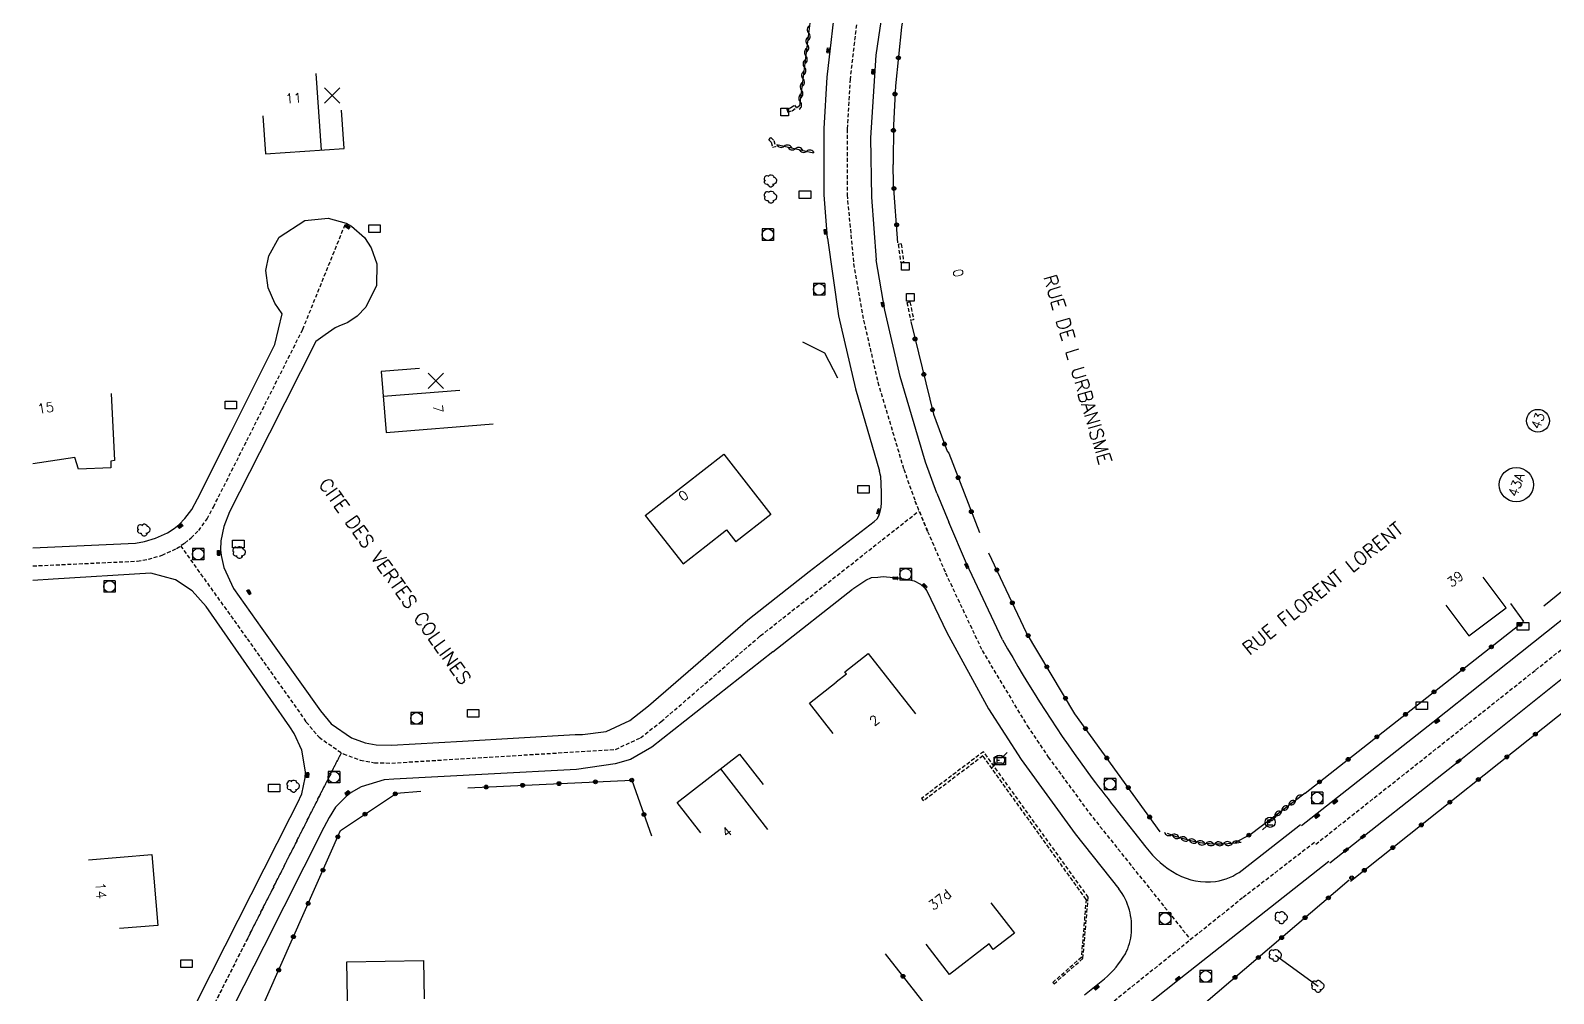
# Model space of a CAD drawing. Header units: millimetres. Extents: x 115000 to 116001, y 121000 to 122001.
# Drawn here: x 114999.7 to 115198.2, y 121251.6 to 121377.3 of the extents above; entities that cross this region are included whole.
import ezdxf
from ezdxf.enums import TextEntityAlignment as Align

# ---------------------------------------------------------------- set-up
doc = ezdxf.new("R2010")
doc.units = ezdxf.units.MM
doc.linetypes.add('DASHED', pattern=[0.75, 0.5, -0.25])
doc.layers.get('0').update_dxf_attribs({"linetype": 'CONTINUOUS'})
for name, color, linetype in [('W0001', 6, 'DASHED'), ('W0008', 7, 'CONTINUOUS'), ('W0100', 7, 'CONTINUOUS'), ('W0112', 1, 'DASHED'), ('W0300', 7, 'CONTINUOUS'), ('W0302', 3, 'CONTINUOUS'), ('W0310', 3, 'CONTINUOUS'), ('W0322', 7, 'CONTINUOUS'), ('W0400', 7, 'CONTINUOUS'), ('W0420', 7, 'CONTINUOUS'), ('W0471', 7, 'CONTINUOUS'), ('W0989', 7, 'CONTINUOUS'), ('W0991', 7, 'CONTINUOUS'), ('W1102', 7, 'CONTINUOUS'), ('W1471', 7, 'CONTINUOUS')]:
    doc.layers.add(name, color=color, linetype=linetype)
doc.styles.get("Standard").update_dxf_attribs({"font": 'romans.shx', "width": 0.85})

# ---------------------------------------------------------------- blocks, each defined once
blk = doc.blocks.new('t322o')
at = {"color": 0, "linetype": 'Continuous'}
for radius in [0.25, 0.15]:
    blk.add_circle((0, 0), radius, dxfattribs=at)
blk = doc.blocks.new('T400')
for p, q in [((-0.15, 0.3), (0.15, 0.3)), ((-0.15, -0.25), (-0.15, 0.3)), ((-0.15, 0.15), (0.15, 0.15)), ((-0.15, 0), (0.15, 0)), ((0.15, 0.3), (0.15, -0.25)), ((-0.15, -0.15), (0.15, -0.15)), ((-0.15, -0.25), (-0.15, -0.3)), ((-0.15, -0.3), (0.15, -0.3)), ((0.15, -0.3), (0.15, -0.25))]:
    blk.add_line(p, q)
blk = doc.blocks.new('T420')
for p, q in [((0.75, 0.75), (-0.75, 0.75)), ((-0.75, 0.75), (-0.75, -0.75)), ((0.75, 0.75), (0.75, -0.75)), ((0.75, -0.75), (-0.75, -0.75))]:
    blk.add_line(p, q)
blk.add_ellipse((0, 0), major_axis=(-0.53, 0.53), ratio=1, start_param=3.926991, end_param=10.210176)
blk = doc.blocks.new('T471')
for p, q in [((-0.333334, 0.333334), (-0.333334, -0.333334)), ((-0.333334, 0.333334), (0.333334, 0.333334)), ((-0.333334, 0), (0, 0)), ((0.500001, 0.500001), (1.000002, 1.000002)), ((-0.500001, -0.500001), (-1.000002, -1.000002)), ((-0.333334, -0.333334), (0.333334, -0.333334))]:
    blk.add_line(p, q)
blk.add_ellipse((0, 0), major_axis=(0.471405, 0.471405), ratio=1, start_param=5.4977871438, end_param=11.780972451)
blk = doc.blocks.new('T300')
for p, q in [((-0.8, 0.51), (-0.86, 0.34)), ((-0.86, 0.34), (-0.86, 0.17)), ((-0.86, 0.17), (-0.74, 0.06)), ((-0.69, 0.63), (-0.8, 0.51)), ((-0.8, -0.06), (-0.74, 0.06)), ((-0.74, 0.06), (-0.69, 0.11)), ((-0.57, 0.69), (-0.69, 0.63)), ((-0.46, 0.69), (-0.57, 0.69)), ((-0.29, 0.63), (-0.46, 0.69)), ((-0.29, 0.63), (-0.17, 0.74)), ((-0.23, 0.57), (-0.29, 0.63)), ((-0.17, 0.74), (-0.06, 0.8)), ((-0.06, 0.8), (0.06, 0.8)), ((0.06, 0.8), (0.23, 0.74)), ((0.23, 0.74), (0.34, 0.63)), ((0.34, 0.63), (0.4, 0.51)), ((0.46, 0.46), (0.34, 0.46)), ((0.4, 0.51), (0.4, 0.46)), ((0.57, 0.4), (0.46, 0.46)), ((0.57, 0.4), (0.69, 0.29)), ((0.69, 0.29), (0.74, 0.17)), ((0.74, 0.06), (0.69, -0.17)), ((0.74, 0.17), (0.74, 0.06)), ((-0.8, -0.17), (-0.8, -0.06)), ((-0.8, -0.23), (-0.8, -0.17)), ((-0.74, -0.34), (-0.8, -0.23)), ((-0.69, -0.4), (-0.74, -0.34)), ((-0.51, -0.46), (-0.69, -0.4)), ((-0.4, -0.46), (-0.51, -0.46)), ((-0.4, -0.46), (-0.34, -0.46)), ((-0.34, -0.46), (-0.34, -0.4)), ((-0.34, -0.51), (-0.34, -0.46)), ((-0.29, -0.63), (-0.34, -0.51)), ((-0.17, -0.74), (-0.29, -0.63)), ((-0.06, -0.8), (-0.17, -0.74)), ((0.06, -0.8), (-0.06, -0.8)), ((0.17, -0.74), (0.06, -0.8)), ((0.23, -0.69), (0.17, -0.74)), ((0.29, -0.46), (0.23, -0.46)), ((0.29, -0.63), (0.23, -0.69)), ((0.46, -0.4), (0.29, -0.46)), ((0.34, -0.51), (0.29, -0.63)), ((0.34, -0.51), (0.34, -0.46)), ((0.57, -0.34), (0.46, -0.4)), ((0.63, -0.29), (0.57, -0.34)), ((0.69, -0.17), (0.63, -0.29))]:
    blk.add_line(p, q)
blk = doc.blocks.new('t310o')
at = {"color": 0, "linetype": 'Continuous'}
for centre, start, end in [((-0.5, 0.38), 216.8699, 323.1304), ((0.5, -0.37), 36.8699, 143.1303)]:
    blk.add_arc(centre, 0.625, start, end, dxfattribs=at)
blk = doc.blocks.new('T1471')
at = {"color": 0, "linetype": 'Continuous', "flags": 128}
blk.add_lwpolyline([(-0.75, -0.5), (-0.75, 0.5), (0.75, 0.5), (0.75, -0.5), (-0.75, -0.5)], dxfattribs=at)
blk = doc.blocks.new('t112o')
at = {"color": 0, "linetype": 'Continuous'}
for p, q in [((-0.5, 0.5), (0.5, 0.5)), ((-0.5, -0.5), (-0.5, 0.5)), ((0.5, 0.5), (0.5, -0.5)), ((0.5, -0.5), (-0.5, -0.5))]:
    blk.add_line(p, q, dxfattribs=at)
blk = doc.blocks.new('t991o')
at = {"color": 0, "linetype": 'Continuous'}
for p, q in [((-1, 1), (1, -1)), ((-1, -1), (1, 1))]:
    blk.add_line(p, q, dxfattribs=at)

msp = doc.modelspace()

# ---------------------------------------------------------------- linework, layer by layer
at = {"layer": 'W0001'}
msp.add_line((115116.63, 121311.93), (115114.98, 121315.91), dxfattribs=at)
for points in [[(115119.4, 121437.46), (115113.68, 121410.76), (115109.2, 121389.48), (115107.78, 121381.72), (115106.51, 121370.93), (115106.14, 121364.38), (115106.13, 121355.81), (115106.98, 121346.83), (115108.12, 121340.19), (115110.14, 121331.37), (115113.52, 121320.03), (115114.98, 121315.91), (115116.63, 121311.93), (115118.96, 121306.51), (115123.73, 121296.38), (115129.62, 121286.55)], [(115167.21, 121271.12), (115195.87, 121293.84), (115217.83, 121311.39), (115241.12, 121330.67), (115279.89, 121363.66), (115297.07, 121378.52)], [(115000, 121307.42), (115013.61, 121308.05), (115015.05, 121308.29), (115016.83, 121308.81), (115018.72, 121309.69), (115019.8, 121310.41), (115020.61, 121311.07), (115021.61, 121312.04), (115022.71, 121313.55), (115023.53, 121315.1), (115027.89, 121323.77), (115035.18, 121338.28), (115040.77, 121352.13)], [(115046.77, 121281.71), (115075.96, 121283.49), (115079.21, 121285.01), (115081.91, 121287.12), (115094.82, 121298.29), (115115.49, 121314.59)], [(115019.25, 121310.04), (115027.93, 121297.91), (115035.63, 121287.06), (115037.3, 121285.07), (115040.46, 121282.89), (115042.68, 121282.07), (115044.52, 121281.75), (115046.77, 121281.71)], [(115129.62, 121286.55), (115132.36, 121282.49), (115137.69, 121275.2), (115150.9, 121258.67)], [(115040.17, 121282.99), (115028, 121258.86), (115018.97, 121241.03), (115009.5, 121228.43), (115009.12, 121196.91), (115014.92, 121194.18), (115026.64, 121180.29)], [(115009.5, 121228.43), (115018.97, 121241.03), (115028, 121258.86), (115040.17, 121282.99)], [(115167.04, 121271.34), (115157.69, 121264.12), (115138.38, 121248.61)]]:
    msp.add_lwpolyline(points, dxfattribs=at)
at = {"layer": 'W0008'}
for p, q in [((115103.58, 121350.15), (115103.13, 121355.81)), ((115109.32, 121355.5), (115109.94, 121347.34)), ((115117.81, 121316.92), (115119.39, 121313.11)), ((115093.18, 121300.37), (115101.2, 121306.7)), ((115116.22, 121304.58), (115116.52, 121304.16)), ((115096.47, 121296.2), (115106.84, 121304.4)), ((115075.9, 121281.6), (115070.85, 121280.87))]:
    msp.add_line(p, q, dxfattribs=at)
at = {"layer": 'W0008', "flags": 128}
for points in [[(115652.23, 121548.45, -0.000001), (115655.3, 121533.37, -0.000001), (115657, 121525, -0.000046)], [(115126.38, 121297.8, 0.031643), (115138.09, 121279.68, 0.0054), (115141.39, 121275.44), (115145.09, 121270.74, 0.1052), (115149.12, 121267.2, 0.1555), (115154.15, 121266.26, 0.1302), (115157.61, 121267.73), (115165.22, 121273.7)], [(115137.09, 121251.48), (115139.7, 121253.56, 0.0805), (115142.41, 121256.83, 0.0966), (115143.19, 121259.61, 0.0886), (115142.93, 121262.53, 0.11252), (115141.54, 121265.31)]]:
    msp.add_lwpolyline(points, format="xyb", dxfattribs=at)
at = {"layer": 'W0008'}
for points in [[(115122.41, 121436.81), (115118.4, 121418.16), (115114.96, 121402.14), (115111.72, 121386.39), (115109.88, 121374.03), (115109.17, 121363.26), (115109.32, 121355.5)], [(115103.13, 121355.81), (115103.14, 121364.46), (115103.52, 121371.19), (115104.81, 121382.16), (115106.25, 121390.05), (115110.74, 121411.38), (115113.79, 121425.61), (115113.7, 121427.56), (115112.73, 121429.57), (115110.23, 121431.34)], [(115165.36, 121273.55), (115182.46, 121287.06), (115208.71, 121307.91), (115224.49, 121320.66), (115235.4, 121329.77), (115257.36, 121348.46), (115278.18, 121366.18), (115281.18, 121369.47), (115281.72, 121372.4), (115280.39, 121374.88), (115278.59, 121376.16), (115273.81, 121378.76), (115273.74, 121378.62), (115262.14, 121383.55)], [(115169.07, 121268.68), (115186.12, 121282.18), (115204.4, 121296.76), (115213.26, 121303.82), (115227.96, 121315.67), (115239.15, 121325.04), (115261.44, 121343.98), (115276.38, 121356.7), (115305.73, 121381.7)], [(115000, 121309.77), (115013.37, 121310.4), (115014.53, 121310.59), (115016, 121311.02), (115017.56, 121311.75), (115018.41, 121312.31), (115019.05, 121312.82), (115019.82, 121313.59), (115020.71, 121314.8), (115021.45, 121316.18), (115025.79, 121324.83), (115031.55, 121336.29), (115032.48, 121340.32), (115031.53, 121341.69), (115030.65, 121343.71), (115030.38, 121345.97), (115030.74, 121347.88), (115032.08, 121350.28), (115035.43, 121352.49), (115038.51, 121352.79), (115040.82, 121352.12), (115041.51, 121351.72), (115043.23, 121350.24), (115044.1, 121348.91), (115044.82, 121346.82), (115044.77, 121343.99), (115043.39, 121341.18), (115042.28, 121340.01), (115041.06, 121339.19), (115039.87, 121338.7), (115039.38, 121338.46), (115038.08, 121337.57), (115036.86, 121336.69), (115030.83, 121324.74), (115025.63, 121314.48), (115024.88, 121312.55), (115024.51, 121310.7), (115024.47, 121309.52), (115024.54, 121308.76), (115024.87, 121307.22), (115026.13, 121304.46), (115029.85, 121299.27), (115037.49, 121288.5), (115038.9, 121286.82), (115041.55, 121284.99), (115043.29, 121284.35), (115044.74, 121284.1), (115046.73, 121284.06), (115056.02, 121284.58), (115070.67, 121285.42)], [(115103.58, 121350.15), (115105.01, 121340.05), (115107.21, 121330.51), (115110.35, 121319.78)], [(115117.81, 121316.92), (115116.37, 121320.96), (115113.05, 121332.13), (115111.06, 121340.78), (115109.94, 121347.34)], [(115101.2, 121306.7), (115109.67, 121313.21), (115110.04, 121313.58), (115110.26, 121313.96), (115110.45, 121314.52), (115110.55, 121315.05), (115110.62, 121315.69), (115110.61, 121316.92), (115110.59, 121318.15), (115110.52, 121319.08), (115110.45, 121319.4), (115110.35, 121319.78)], [(115126.38, 121297.8), (115121.7, 121307.74), (115119.39, 121313.11)], [(115017.67, 121243.26), (115025.05, 121257.85), (115033.52, 121274.6), (115034.5, 121276.49), (115035.04, 121277.68), (115035.48, 121279.76), (115035.53, 121280.55), (115035.05, 121283.41), (115034.06, 121285.55), (115033.5, 121286.45), (115028.53, 121293.56), (115022.59, 121302.13), (115020.78, 121304.18), (115018.59, 121305.6), (115015.36, 121306.46), (115002.66, 121305.68), (115000, 121305.5)], [(115106.89, 121304.43), (115108.56, 121305.57), (115109.3, 121305.9), (115110.13, 121305.96), (115110.85, 121306.03), (115113.07, 121305.84), (115114.87, 121305.49), (115115.7, 121305.05), (115116.22, 121304.58)], [(115116.52, 121304.16), (115119.15, 121298.72), (115124.58, 121288.78), (115128.8, 121282.19), (115135.88, 121272.48), (115141.54, 121265.31)], [(115070.67, 121285.42), (115071.65, 121285.45), (115074.74, 121285.84), (115077.82, 121287.28), (115080.23, 121289.17), (115093.18, 121300.37)], [(115096.47, 121296.2), (115080.66, 121283.8), (115077.88, 121282.18), (115075.9, 121281.6)], [(115070.85, 121280.87), (115059.35, 121280.26), (115047.04, 121279.62), (115045.8, 121279.52), (115042.78, 121278.62), (115041.47, 121277.85), (115040.85, 121277.36), (115039.46, 121275.94), (115038.61, 121274.62), (115037.91, 121273.29), (115030.1, 121257.8), (115021.02, 121239.89)]]:
    msp.add_lwpolyline(points, dxfattribs=at)
at = {"layer": 'W0008', "flags": 128}
msp.add_lwpolyline([(115168.91, 121268.88), (115149.41, 121253.46), (115139.67, 121245.74)], dxfattribs=at)
at = {"layer": 'W0100'}
for p, q in [((115079.81, 121314.01), (115090.05, 121322.01)), ((115079.81, 121314.01), (115084.76, 121307.69)), ((115087.75, 121310.03), (115090.43, 121312.11)), ((115090.43, 121312.11), (115091.64, 121310.55)), ((115106.06, 121293.32), (115104.7, 121292.25)), ((115106.06, 121293.32), (115105.82, 121293.62)), ((115104.32, 121285.58), (115101.22, 121289.51))]:
    msp.add_line(p, q, dxfattribs=at)
for points in [[(115029.98, 121366.14), (115030.33, 121361.15), (115040.59, 121361.88), (115040.24, 121366.87)], [(115050.38, 121333.16), (115045.4, 121332.76), (115046.04, 121324.82), (115060.01, 121325.96)], [(115010.2, 121329.91), (115010.62, 121321.15), (115010.14, 121321.1), (115010.17, 121320.23), (115005.94, 121320.05), (115005.46, 121321.55), (115000, 121320.72)], [(115090.05, 121322.01), (115096.21, 121314.11), (115091.64, 121310.55)], [(115084.76, 121307.69), (115087.75, 121310.03)], [(115184.16, 121302.29), (115187.16, 121298.29), (115192.05, 121301.96), (115189.04, 121305.96)], [(115105.82, 121293.62), (115108.88, 121296.01), (115115.03, 121288.12)], [(115101.22, 121289.51), (115104.7, 121292.25)], [(115087.05, 121272.6), (115083.99, 121276.55), (115092.1, 121282.85), (115095.17, 121278.9)], [(115007.25, 121269.09), (115015.5, 121269.78), (115016.28, 121260.54), (115011.29, 121260.12)], [(115036.62, 121219.68), (115031.62, 121219.58), (115031.4, 121231.62), (115034.38, 121231.67), (115034.18, 121243.66), (115041.13, 121243.78), (115040.91, 121255.78), (115050.91, 121255.97), (115051, 121250.97)]]:
    msp.add_lwpolyline(points, dxfattribs=at)
at = {"layer": 'W0100', "flags": 128}
msp.add_lwpolyline([(115124.87, 121263.49), (115127.94, 121259.54), (115125.17, 121257.39), (115124.63, 121258.11), (115119.49, 121254.12), (115116.42, 121258.07), (115116.42, 121258.07)], dxfattribs=at)
at = {"layer": 'W0112'}
for p, q in [((115098.26, 121366.99), (115098.39, 121366.61)), ((115099.26, 121367.52), (115099.5, 121367.2)), ((115095.91, 121362.99), (115096.18, 121363.28)), ((115096.42, 121362.03), (115096.8, 121362.14)), ((115113.18, 121349.41), (115112.79, 121349.36)), ((115113.1, 121347.05), (115113.49, 121347.1)), ((115113.93, 121341.77), (115114.32, 121341.85)), ((115114.8, 121339.53), (115114.41, 121339.45)), ((115115.84, 121277.1), (115116.08, 121276.78)), ((115132.94, 121253.08), (115136.72, 121256.43)), ((115133.1, 121252.9), (115136.88, 121256.24)), ((115136.88, 121256.24), (115136.72, 121256.43)), ((115133.1, 121252.9), (115132.94, 121253.08))]:
    msp.add_line(p, q, dxfattribs=at)
for points in [[(115098.26, 121366.99), (115098.77, 121367.16), (115099.26, 121367.52)], [(115098.39, 121366.61), (115098.96, 121366.8), (115099.5, 121367.2)], [(115095.91, 121362.99), (115096.22, 121362.69), (115096.42, 121362.03)], [(115096.18, 121363.28), (115096.57, 121362.9), (115096.8, 121362.14)], [(115112.79, 121349.36), (115113.1, 121347.05)], [(115113.18, 121349.41), (115113.49, 121347.1)], [(115113.93, 121341.77), (115114.41, 121339.45)], [(115114.32, 121341.85), (115114.8, 121339.53)], [(115137.57, 121264.22), (115123.92, 121283.19), (115115.84, 121277.1)], [(115137.29, 121263.92), (115123.83, 121282.63), (115116.08, 121276.78)], [(115137.29, 121263.92), (115136.64, 121256.36)], [(115136.88, 121256.24), (115137.57, 121264.22)]]:
    msp.add_lwpolyline(points, dxfattribs=at)
at = {"layer": 'W0302'}
msp.add_lwpolyline([(115104.92, 121331.93), (115103.25, 121335.15), (115100.37, 121336.59)], dxfattribs=at)
at = {"layer": 'W0302', "flags": 128}
msp.add_lwpolyline([(115167.53, 121252.58), (115161.99, 121256.61)], dxfattribs=at)
at = {"layer": 'W0310'}
for p, q in [((115096.95, 121362.38), (115101.74, 121361.32)), ((115192.62, 121302.51), (115194.29, 121300.16))]:
    msp.add_line(p, q, dxfattribs=at)
msp.add_lwpolyline([(115111.79, 121426.23), (115108.77, 121414.46), (115104.95, 121398.97), (115103.37, 121390.64), (115101.94, 121383.49), (115099.94, 121367.44), (115099.57, 121367.15), (115099.54, 121367.16)], dxfattribs=at)
at = {"layer": 'W0310', "flags": 128}
msp.add_lwpolyline([(115161.72, 121274.68), (115165.82, 121277.81)], dxfattribs=at)
msp.add_lwpolyline([(115147.83, 121272.56, 0.0561), (115152.78, 121271.24, 0.0518), (115157.51, 121271.38)], format="xyb", dxfattribs=at)
at = {"layer": 'W0322'}
for p, q in [((115165.85, 121277.78), (115194.29, 121300.16)), ((115212.57, 121298.79), (115171.74, 121266.28))]:
    msp.add_line(p, q, dxfattribs=at)
for points in [[(115123.3, 121427.29), (115120.39, 121413.32), (115117.17, 121398.13), (115114.06, 121382.76), (115113.24, 121377.67), (115112.42, 121370.03), (115112.18, 121364.92), (115112.12, 121359.77)], [(115112.76, 121349.54), (115112.2, 121357.22), (115112.12, 121359.77)], [(115114.43, 121339.32), (115117.4, 121327.21), (115119.17, 121322.37), (115119.38, 121322.13), (115123.37, 121311.79)], [(115146.96, 121272.74), (115135.8, 121288.14), (115129.52, 121298.71), (115124.6, 121309.1)], [(115196.93, 121302.21), (115204.53, 121308.36), (115201.73, 121310.25)], [(115056.71, 121278.47), (115078.05, 121279.48), (115080.64, 121272.21)], [(115013.89, 121224.24), (115022.64, 121224.85), (115024.35, 121237.38), (115040.11, 121272.93), (115047.38, 121277.79), (115050.58, 121278.02)]]:
    msp.add_lwpolyline(points, dxfattribs=at)
at = {"layer": 'W0322', "flags": 128}
for points in [[(115156.73, 121271.35), (115158.66, 121272.4), (115161.72, 121274.68)], [(115171.57, 121266.44), (115149.31, 121247.45), (115152.04, 121246.87)], [(115120.82, 121244.46), (115117.29, 121248.96), (115111.12, 121256.82), (115111.12, 121256.82)]]:
    msp.add_lwpolyline(points, dxfattribs=at)
at = {"layer": 'W1102'}
for p, q in [((115036.87, 121371.64), (115037.57, 121361.66)), ((115055.63, 121330.32), (115045.66, 121329.51)), ((115095.79, 121273.05), (115089.66, 121280.95))]:
    msp.add_line(p, q, dxfattribs=at)
for centre, radius in [((115196.18, 121326.35), 1.49), ((115193.36, 121318.01), 2.23)]:
    msp.add_circle(centre, radius, dxfattribs=at)

# ---------------------------------------------------------------- block references
at = {"layer": 'W0112'}
for p in [(115098.01, 121366.61), (115113.71, 121346.48), (115114.37, 121342.46)]:
    msp.add_blockref('t112o', p, dxfattribs=at)
at = {"layer": 'W0300'}
for p in [(115096.18, 121357.63), (115096.2, 121355.52), (115014.5, 121312.1), (115026.93, 121309.17), (115033.98, 121278.68), (115162.77, 121261.54), (115161.99, 121256.61), (115167.53, 121252.58)]:
    msp.add_blockref('T300', p, dxfattribs=at)
at = {"layer": 'W0310'}
for p, rotation in [((115100.94, 121375.43), 262.8825619676), ((115101.12, 121376.92), 262.8825619676), ((115100.75, 121373.94), 262.8825619676), ((115100.57, 121372.45), 262.8825619676), ((115100.19, 121369.47), 262.8825619676), ((115100.38, 121370.96), 262.8825619676), ((115100.01, 121367.99), 262.8825619676), ((115097.93, 121362.16), 347.5319930797699), ((115099.39, 121361.84), 347.5319930797699), ((115100.86, 121361.51), 347.5319930797699), ((115163.7, 121276.19), 37.26570815163534), ((115164.61, 121276.89), 37.26570815163534), ((115161.86, 121274.79), 37.26570815163534), ((115162.78, 121275.49), 37.26570815163534), ((115148.43, 121272.34), 340.1860527433664), ((115149.52, 121271.97), 343.0767160543668), ((115150.63, 121271.66), 345.9673793653673), ((115151.76, 121271.41), 348.8580426763677), ((115152.9, 121271.23), 356.1236246250607), ((115154.06, 121271.18), 359.0134150321767), ((115155.21, 121271.19), 1.903205439292686), ((115156.36, 121271.25), 4.792995846408752)]:
    msp.add_blockref('t310o', p, dxfattribs=dict(at, rotation=rotation))
at = {"layer": 'W0322'}
for p, rotation in [((115112.82, 121373.7), 263.9198553163865), ((115112.37, 121368.97), 267.2321525564748), ((115112.17, 121364.23), 269.3767310333343), ((115112.24, 121356.65), 94.18801837791361), ((115112.59, 121351.91), 94.18801837791361), ((115114.99, 121337.02), 283.7676974532092), ((115116.13, 121332.4), 283.7676974532092), ((115117.26, 121327.79), 283.7676974532092), ((115118.83, 121323.31), 290.1303833447006), ((115120.61, 121318.93), 291.0957818347322), ((115122.32, 121314.5), 291.0957818347322), ((115125.64, 121306.9), 115.3273811499506), ((115127.67, 121302.6), 115.3273811499506), ((115129.74, 121298.33), 120.7335539037944), ((115193.84, 121299.81), 38.19945512895289), ((115190.11, 121296.87), 38.19945512895289), ((115132.17, 121294.25), 120.7335539037944), ((115186.38, 121293.94), 38.19945512895289), ((115182.64, 121291), 38.19945512895289), ((115134.6, 121290.16), 120.7335539037944), ((115178.91, 121288.06), 38.19945512895289), ((115137.2, 121286.2), 125.941161434966), ((115175.18, 121285.12), 38.19945512895289), ((115195.85, 121285.47), 218.5339291808505), ((115192.13, 121282.51), 218.5339291808505), ((115139.99, 121282.36), 125.941161434966), ((115171.45, 121282.19), 38.19945512895289), ((115059.09, 121278.58), 2.707211601933218), ((115063.83, 121278.81), 2.707211601933218), ((115068.58, 121279.03), 2.707211601933218), ((115073.32, 121279.25), 2.707211601933218), ((115078.06, 121279.47), 289.6259340204143), ((115142.78, 121278.51), 125.941161434966), ((115167.71, 121279.25), 38.19945512895289), ((115188.42, 121279.56), 218.5339291808505), ((115047.24, 121277.7), 33.78286144228202), ((115184.7, 121276.6), 218.5339291808505), ((115043.29, 121275.05), 33.78286144228202), ((115079.65, 121274.99), 289.6259340204143), ((115145.57, 121274.66), 125.941161434966), ((115180.99, 121273.64), 218.5339291808505), ((115039.74, 121272.08), 66.08787112851563), ((115158.5, 121272.31), 28.56100980659757), ((115177.27, 121270.68), 218.5339291808505), ((115037.81, 121267.74), 66.08787112851563), ((115171.91, 121266.73), 220.4683795141497), ((115173.56, 121267.72), 218.5339291808505), ((115035.89, 121263.4), 66.08787112851563), ((115168.87, 121264.13), 220.4683795141497), ((115165.83, 121261.54), 220.4683795141497), ((115033.96, 121259.06), 66.08787112851563), ((115162.78, 121258.94), 220.4683795141497), ((115032.04, 121254.71), 66.08787112851563), ((115159.74, 121256.35), 220.4683795141497), ((115113.41, 121253.9), 128.1118200067547), ((115156.7, 121253.75), 220.4683795141497)]:
    msp.add_blockref('t322o', p, dxfattribs=dict(at, rotation=rotation))
at = {"layer": 'W0400'}
for p, rotation in [((115103.69, 121374.67), 352.2925361442252), ((115109.53, 121371.9), 356.7948032488818), ((115041.01, 121351.66), 59.00334455175446), ((115103.31, 121351.02), 4.141750554906976), ((115110.79, 121341.52), 9.59316390483284), ((115110.25, 121314.52), 164.1056186917293), ((115019.24, 121312.59), 129.7382398798283), ((115024.21, 121309.13), 3.386922165191049), ((115121.72, 121307.44), 24.40774216808117), ((115112.44, 121305.82), 86.29549897763165), ((115116.23, 121304.8), 45.91918951834736), ((115028.17, 121304.02), 31.65327962742602), ((115183.06, 121287.15), 128.2825031887374), ((115185.84, 121281.96), 128.187496816375), ((115035.8, 121280.13), 175.2515801131344), ((115040.97, 121277.84), 308.8048126590161), ((115169.77, 121276.65), 128.4346344431266), ((115167.41, 121274.79), 127.7179433999362), ((115173.39, 121272.11), 127.7445731950981), ((115171.16, 121270.35), 128.3096713907145), ((115149.25, 121253.59), 128.3447566590431), ((115138.64, 121252.42), 308.4549745166749)]:
    msp.add_blockref('T400', p, dxfattribs=dict(at, rotation=rotation))
at = {"layer": 'W0420'}
for p in [(115095.79, 121350.63), (115102.48, 121343.49), (115021.55, 121308.96), (115113.76, 121306.32), (115009.99, 121304.74), (115050.01, 121287.54), (115039.24, 121279.87), (115140.39, 121278.95), (115167.4, 121277.14), (115147.58, 121261.42), (115152.88, 121253.88)]:
    msp.add_blockref('T420', p, dxfattribs=at)
at = {"layer": 'W0471'}
for p in [(115125.99, 121282.08), (115161.28, 121273.99)]:
    msp.add_blockref('T471', p, dxfattribs=at)
at = {"layer": 'W0991'}
for p in [(115039.02, 121368.79), (115052.52, 121331.58)]:
    msp.add_blockref('t991o', p, dxfattribs=at)
at = {"layer": 'W1471'}
for p in [(115100.65, 121355.83), (115044.52, 121351.4), (115025.81, 121328.43), (115108.27, 121317.39), (115026.77, 121310.27), (115194.23, 121299.53), (115057.39, 121288.18), (115181.05, 121289.18), (115126.03, 121281.99), (115031.44, 121278.44), (115020.02, 121255.55)]:
    msp.add_blockref('T1471', p, dxfattribs=at)

# ---------------------------------------------------------------- texts
at = {"layer": 'W0989'}
for s, rotation, p in [('RUE DE L URBANISME', 286.5685, (115136.17, 121333.06)), ('CITE DES VERTES COLLINES', 305.3506, (115047.21, 121305.41)), ('RUE FLORENT LORENT', 38.7738, (115168.12, 121304.5))]:
    msp.add_text(s, height=1.75, rotation=rotation, dxfattribs=at).set_placement(p, align=Align.MIDDLE)
at = {"layer": 'W0991'}
for s, rotation, p in [('11', 4.0594, (115033.98, 121368.43)), ('0', 283.6107, (115120.61, 121345.63)), ('15', 8.632, (115001.67, 121328.05)), ('7', 274.642, (115052.81, 121327.93)), ('43', 71.3346, (115196.18, 121326.35)), ('43A', 71.3375, (115193.36, 121318.01)), ('0', 37.8943, (115084.79, 121316.59)), ('39', 36.9336, (115185.4, 121305.72)), ('2', 38.0199, (115109.69, 121287.27)), ('4', 37.83, (115090.47, 121272.72)), ('14', 274.8047, (115008.87, 121265.07)), ('37d', 37.8285, (115118.22, 121263.9))]:
    msp.add_text(s, height=1.25, rotation=rotation, dxfattribs=at).set_placement(p, align=Align.MIDDLE)

doc.saveas('drawing.dxf')
